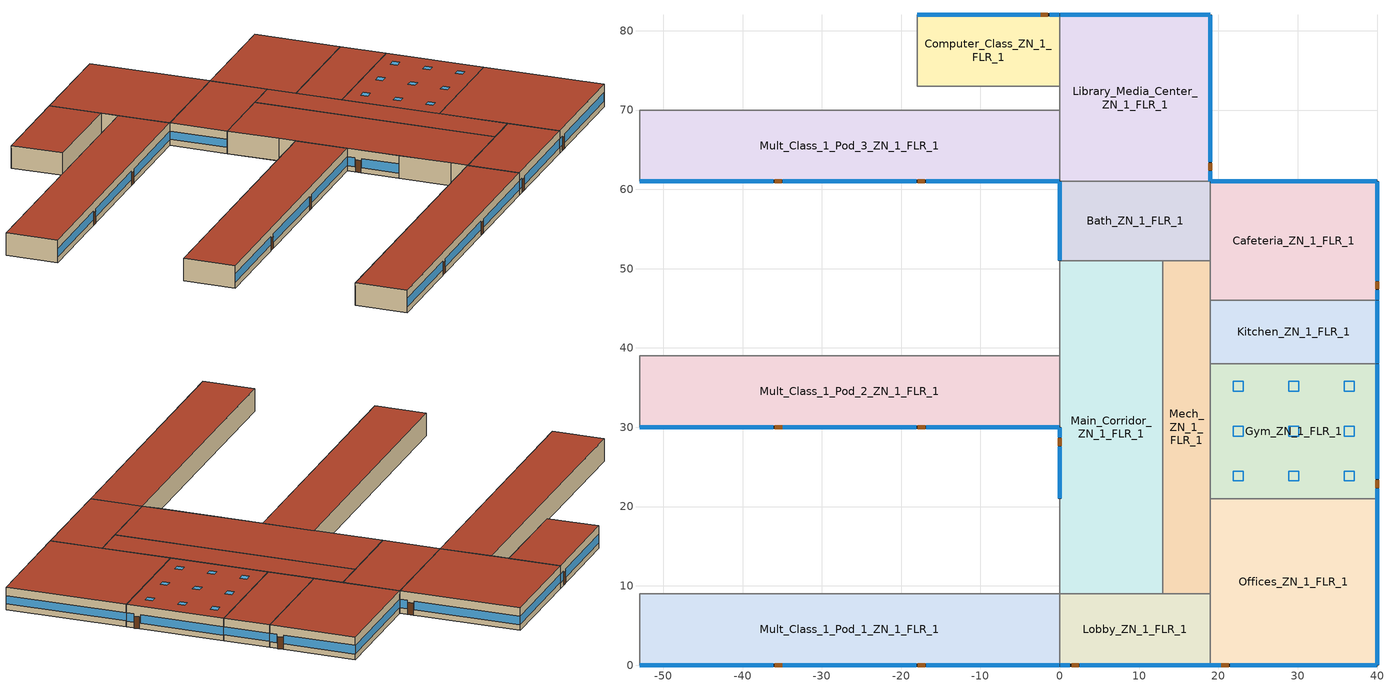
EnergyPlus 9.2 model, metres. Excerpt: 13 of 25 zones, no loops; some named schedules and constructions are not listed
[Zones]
Mult_Class_1_Pod_1_ZN_1_FLR_1
 floor ground (Mult_Class_1_Pod_1_ZN_1_FLR_1_Floor_Ffactor-en-std-replaceme-res-replaceme): -53,9 0,9 0,0 -53,0 z0
 wall outside (ext-wall-en-std-replaceme-res-replaceme): -53,0 0,0 z0:4
 wall to Lobby_ZN_1_FLR_1 (int-wall-en-std-replaceme-res-replaceme): 0,0 0,9 z0:4
 wall to Corridor_Pod_1_ZN_1_FLR_1 (int-wall-en-std-replaceme-res-replaceme): 0,9 -53,9 z0:4
 wall to Corner_Class_1_Pod_1_ZN_1_FLR_1 (int-wall-en-std-replaceme-res-replaceme): -53,9 -53,0 z0:4
 window (ext-window-en-std-replaceme): -52.95,0 -36.13,0 / -34.91,0 -18.09,0 / -16.87,0 -0.05,0 z1.03:2.5
 door (ext-door-en-std-replaceme): -35.94,0 -35.02,0 / -17.88,0 -16.97,0 z0:2.13
 roof outside (ext-roof-en-std-replaceme-res-replaceme): -53,0 0,0 0,9 -53,9 z4
Mult_Class_1_Pod_2_ZN_1_FLR_1
 floor ground (Mult_Class_1_Pod_2_ZN_1_FLR_1_Floor_Ffactor-en-std-replaceme-res-replaceme): -53,39 0,39 0,30 -53,30 z0
 wall outside (ext-wall-en-std-replaceme-res-replaceme): -53,30 0,30 z0:4
 wall to Main_Corridor_ZN_1_FLR_1 (int-wall-en-std-replaceme-res-replaceme): 0,30 0,39 z0:4
 wall to Corridor_Pod_2_ZN_1_FLR_1 (int-wall-en-std-replaceme-res-replaceme): 0,39 -53,39 z0:4
 wall to Corner_Class_1_Pod_2_ZN_1_FLR_1 (int-wall-en-std-replaceme-res-replaceme): -53,39 -53,30 z0:4
 window (ext-window-en-std-replaceme): -52.95,30 -36.13,30 / -34.91,30 -18.09,30 / -16.87,30 -0.05,30 z1.03:2.5
 door (ext-door-en-std-replaceme): -35.94,30 -35.03,30 / -17.89,30 -16.98,30 z0:2.13
 roof outside (ext-roof-en-std-replaceme-res-replaceme): -53,30 0,30 0,39 -53,39 z4
Mult_Class_1_Pod_3_ZN_1_FLR_1
 floor ground (Mult_Class_1_Pod_3_ZN_1_FLR_1_Floor_Ffactor-en-std-replaceme-res-replaceme): -53,70 0,70 0,61 -53,61 z0
 wall outside (ext-wall-en-std-replaceme-res-replaceme): -53,61 0,61 z0:4
 wall to Library_Media_Center_ZN_1_FLR_1 (int-wall-en-std-replaceme-res-replaceme): 0,61 0,70 z0:4
 wall to Corridor_Pod_3_ZN_1_FLR_1 (int-wall-en-std-replaceme-res-replaceme): 0,70 -53,70 z0:4
 wall to Corner_Class_1_Pod_3_ZN_1_FLR_1 (int-wall-en-std-replaceme-res-replaceme): -53,70 -53,61 z0:4
 window (ext-window-en-std-replaceme): -52.95,61 -36.13,61 / -34.91,61 -18.09,61 / -16.87,61 -0.05,61 z1.03:2.5
 door (ext-door-en-std-replaceme): -35.96,61 -35.05,61 / -17.92,61 -17.01,61 z0:2.13
 roof outside (ext-roof-en-std-replaceme-res-replaceme): -53,61 0,61 0,70 -53,70 z4
Computer_Class_ZN_1_FLR_1
 floor ground (Computer_Class_ZN_1_FLR_1_Floor_Ffactor-en-std-replaceme-res-replaceme): -18,82 0,82 0,73 -18,73 z0
 wall outside (ext-wall-en-std-replaceme-res-replaceme): 0,82 -18,82 z0:4
 wall to Corridor_Pod_3_ZN_1_FLR_1 (int-wall-en-std-replaceme-res-replaceme): -18,73 0,73 z0:4
 wall to Library_Media_Center_ZN_1_FLR_1 (int-wall-en-std-replaceme-res-replaceme): 0,73 0,82 z0:4
 wall to Mult_Class_2_Pod_3_ZN_1_FLR_1 (int-wall-en-std-replaceme-res-replaceme): -18,82 -18,73 z0:4
 window (ext-window-en-std-replaceme): -0.05,82 -1.27,82 / -2.49,82 -17.95,82 z1:2.51
 door (ext-door-en-std-replaceme): -1.5,82 -2.42,82 z0:2.13
 roof outside (ext-roof-en-std-replaceme-res-replaceme): -18,73 0,73 0,82 -18,82 z4
Main_Corridor_ZN_1_FLR_1
 floor ground (Main_Corridor_ZN_1_FLR_1_Floor_Ffactor-en-std-replaceme-res-replaceme): 0,51 13,51 13,9 0,9 z0
 wall outside (ext-wall-en-std-replaceme-res-replaceme): 0,30 0,21 z0:4
 wall to Lobby_ZN_1_FLR_1 (int-wall-en-std-replaceme-res-replaceme): 0,9 13,9 z0:4
 wall to Mech_ZN_1_FLR_1 (int-wall-en-std-replaceme-res-replaceme): 13,9 13,51 z0:4
 wall to Bath_ZN_1_FLR_1 (int-wall-en-std-replaceme-res-replaceme): 13,51 0,51 z0:4
 wall to Mult_Class_2_Pod_2_ZN_1_FLR_1 (int-wall-en-std-replaceme-res-replaceme): 0,51 0,42 z0:4
 wall to Corridor_Pod_2_ZN_1_FLR_1 (int-wall-en-std-replaceme-res-replaceme): 0,42 0,39 z0:4
 wall to Mult_Class_2_Pod_1_ZN_1_FLR_1 (int-wall-en-std-replaceme-res-replaceme): 0,21 0,12 z0:4
 wall to Corridor_Pod_1_ZN_1_FLR_1 (int-wall-en-std-replaceme-res-replaceme): 0,12 0,9 z0:4
 window (ext-window-en-std-replaceme): 0,29.95 0,28.73 / 0,27.51 0,21.05 z0.88:2.52
 door (ext-door-en-std-replaceme): 0,28.58 0,27.67 z0:2.13
 roof outside (ext-roof-en-std-replaceme-res-replaceme): 0,9 13,9 13,51 0,51 z4
Lobby_ZN_1_FLR_1
 floor ground (Lobby_ZN_1_FLR_1_Floor_Ffactor-en-std-replaceme-res-replaceme): 0,9 19,9 19,0 0,0 z0
 wall outside (ext-wall-en-std-replaceme-res-replaceme): 0,0 19,0 z0:4
 wall to Offices_ZN_1_FLR_1 (int-wall-en-std-replaceme-res-replaceme): 19,0 19,9 z0:4
 wall to Mech_ZN_1_FLR_1 (int-wall-en-std-replaceme-res-replaceme): 19,9 13,9 z0:4
 window (ext-window-en-std-replaceme): 0.05,0 1.27,0 / 2.49,0 18.95,0 z1:2.51
 door (ext-door-en-std-replaceme): 1.5,0 2.41,0 z0:2.13
 roof outside (ext-roof-en-std-replaceme-res-replaceme): 0,0 19,0 19,9 0,9 z4
Mech_ZN_1_FLR_1
 floor adiabatic (Mech_ZN_1_FLR_1_Floor_Ffactor): 13,51 19,51 19,9 13,9 z0
 wall to Offices_ZN_1_FLR_1 (int-wall-en-std-replaceme-res-replaceme): 19,9 19,21 z0:4
 wall to Gym_ZN_1_FLR_1 (int-wall-en-std-replaceme-res-replaceme): 19,21 19,38 z0:4
 wall to Kitchen_ZN_1_FLR_1 (int-wall-en-std-replaceme-res-replaceme): 19,38 19,46 z0:4
 wall to Cafeteria_ZN_1_FLR_1 (int-wall-en-std-replaceme-res-replaceme): 19,46 19,51 z0:4
 wall to Bath_ZN_1_FLR_1 (int-wall-en-std-replaceme-res-replaceme): 19,51 13,51 z0:4
 roof outside (ext-roof-en-std-replaceme-res-replaceme): 13,9 19,9 19,51 13,51 z4
Bath_ZN_1_FLR_1
 floor ground (Bath_ZN_1_FLR_1_Floor_Ffactor-en-std-replaceme-res-replaceme): 0,61 19,61 19,51 0,51 z0
 wall outside (ext-wall-en-std-replaceme-res-replaceme): 0,61 0,51 z0:4
 wall to Cafeteria_ZN_1_FLR_1 (int-wall-en-std-replaceme-res-replaceme): 19,51 19,61 z0:4
 wall to Library_Media_Center_ZN_1_FLR_1 (int-wall-en-std-replaceme-res-replaceme): 19,61 0,61 z0:4
 window (ext-window-en-std-replaceme): 0,60.95 0,51.05 z1.1:2.51
 roof outside (ext-roof-en-std-replaceme-res-replaceme): 0,51 19,51 19,61 0,61 z4
Offices_ZN_1_FLR_1
 floor ground (Offices_ZN_1_FLR_1_Floor_Ffactor-en-std-replaceme-res-replaceme): 19,21 40,21 40,0 19,0 z0
 wall outside (ext-wall-en-std-replaceme-res-replaceme): 19,0 40,0 40,21 z0:4
 wall to Gym_ZN_1_FLR_1 (int-wall-en-std-replaceme-res-replaceme): 40,21 19,21 z0:4
 window (ext-window-en-std-replaceme): 40,0.05 40,20.95 z1.1:2.51; 19.05,0 20.27,0 / 21.49,0 39.95,0 z1.01:2.51
 door (ext-door-en-std-replaceme): 20.39,0 21.3,0 z0:2.13
 roof outside (ext-roof-en-std-replaceme-res-replaceme): 19,0 40,0 40,21 19,21 z4
Gym_ZN_1_FLR_1
 floor ground (Gym_ZN_1_FLR_1_Floor_Ffactor-en-std-replaceme-res-replaceme): 19,38 40,38 40,21 19,21 z0
 wall outside (ext-wall-en-std-replaceme-res-replaceme): 40,21 40,38 z0:4
 wall to Kitchen_ZN_1_FLR_1 (int-wall-en-std-replaceme-res-replaceme): 40,38 19,38 z0:4
 window (ext-window-en-std-replaceme): 40,21.05 40,22.27 / 40,23.49 40,37.95 z0.99:2.51
 door (ext-door-en-std-replaceme): 40,22.38 40,23.3 z0:2.13
 roof outside (ext-roof-en-std-replaceme-res-replaceme): 19,21 40,21 40,38 19,38 z4
 skylight (ext-window-en-std-replaceme): 21.89,23.22 23.11,23.22 23.11,24.44 21.89,24.44 z4; 28.89,23.22 30.11,23.22 30.11,24.44 28.89,24.44 z4; 35.89,23.22 37.11,23.22 37.11,24.44 35.89,24.44 z4; 21.89,28.89 23.11,28.89 23.11,30.11 21.89,30.11 z4; 28.89,28.89 30.11,28.89 30.11,30.11 28.89,30.11 z4; 35.89,28.89 37.11,28.89 37.11,30.11 35.89,30.11 z4; 21.89,34.56 23.11,34.56 23.11,35.78 21.89,35.78 z4; 28.89,34.56 30.11,34.56 30.11,35.78 28.89,35.78 z4; 35.89,34.56 37.11,34.56 37.11,35.78 35.89,35.78 z4
Kitchen_ZN_1_FLR_1
 floor ground (Kitchen_ZN_1_FLR_1_Floor_Ffactor-en-std-replaceme-res-replaceme): 19,46 40,46 40,38 19,38 z0
 wall outside (ext-wall-en-std-replaceme-res-replaceme): 40,38 40,46 z0:4
 wall to Cafeteria_ZN_1_FLR_1 (int-wall-en-std-replaceme-res-replaceme): 40,46 19,46 z0:4
 window (ext-window-en-std-replaceme): 40,38.05 40,45.95 z1.1:2.52
 roof outside (ext-roof-en-std-replaceme-res-replaceme): 19,38 40,38 40,46 19,46 z4
Cafeteria_ZN_1_FLR_1
 floor ground (Cafeteria_ZN_1_FLR_1_Floor_Ffactor-en-std-replaceme-res-replaceme): 19,61 40,61 40,46 19,46 z0
 wall outside (ext-wall-en-std-replaceme-res-replaceme): 40,46 40,61 19,61 z0:4
 window (ext-window-en-std-replaceme): 39.95,61 19.05,61 z1.1:2.51; 40,46.05 40,47.27 / 40,48.49 40,60.95 z0.97:2.51
 door (ext-door-en-std-replaceme): 40,47.45 40,48.37 z0:2.13
 roof outside (ext-roof-en-std-replaceme-res-replaceme): 19,46 40,46 40,61 19,61 z4
Library_Media_Center_ZN_1_FLR_1
 floor ground (Library_Media_Center_ZN_1_FLR_1_Floor_Ffactor-en-std-replaceme-res-replaceme): 0,82 19,82 19,61 0,61 z0
 wall outside (ext-wall-en-std-replaceme-res-replaceme): 19,61 19,82 0,82 z0:4
 wall to Corridor_Pod_3_ZN_1_FLR_1 (int-wall-en-std-replaceme-res-replaceme): 0,73 0,70 z0:4
 window (ext-window-en-std-replaceme): 18.95,82 0.05,82 z1.1:2.51; 19,61.05 19,62.27 / 19,63.49 19,81.95 z1.01:2.51
 door (ext-door-en-std-replaceme): 19,62.4 19,63.31 z0:2.13
 roof outside (ext-roof-en-std-replaceme-res-replaceme): 0,61 19,61 19,82 0,82 z4
[Building]
SchoolPrimary-en-standard-RES0: North Axis=0; Terrain=City; Loads Convergence Tolerance Value=0.04; Temperature Convergence Tolerance Value=0.2; Solar Distribution=FullInteriorAndExterior; Maximum Number of Warmup Days=25; Minimum Number of Warmup Days=6
[Site:Location]
New.York-John.F.Kennedy.Intl.AP_NY_USA WMO=744860: Latitude=40.66; Longitude=-73.8; Time Zone=-5; Elevation=7
[SizingPeriod:DesignDay] Day of Month=21; DryBulb Temperature Range Modifier Type=DefaultMultipliers; Humidity Condition Type=Wetbulb; Barometric Pressure=101241; Rain Indicator=No; Snow Indicator=No; Daylight Saving Time Indicator=No
Name | Month | Day Type | Maximum DryBulb Temperature | Daily DryBulb Temperature Range | Wetbulb or DewPoint at Maximum DryBulb | Wind Speed | Wind Direction | Solar Model Indicator | Sky Clearness | ASHRAE Clear Sky Optical Depth for Beam Irradiance taub | ASHRAE Clear Sky Optical Depth for Diffuse Irradiance taud
New.York-John.F.Kennedy.Intl.AP_NY_USA Ann Htg 99.6% Condns DB | 1 | WinterDesignDay | -10.7 | 0 | -10.7 | 7.5 | 320 | ASHRAEClearSky | 0
New.York-John.F.Kennedy.Intl.AP_NY_USA Ann Clg .4% Condns DB=>MWB | 7 | SummerDesignDay | 32.1 | 7.4 | 23.1 | 5.6 | 230 | ASHRAETau |  | 0.541 | 1.8
[Site:GroundTemperature:FCfactorMethod]
January Ground Temperature=14; February Ground Temperature=7.3; March Ground Temperature=3.3; April Ground Temperature=1.2; May Ground Temperature=-0.2; June Ground Temperature=5.6; July Ground Temperature=10.9; August Ground Temperature=16.1; September Ground Temperature=21.7; October Ground Temperature=25; November Ground Temperature=24.8; December Ground Temperature=19.9
[Site:WaterMainsTemperature]
Calculation Method=Correlation; Annual Average Outdoor Air Temperature=12.4667; Maximum Difference In Monthly Average Outdoor Air Temperatures=25.2
[Material]
Std Wood 6inch-en-efficient: Roughness=MediumSmooth; Thickness=0.15; Conductivity=0.12; Density=540; Specific Heat=1210; Thermal Absorptance=0.9; Solar Absorptance=0.7; Visible Absorptance=0.7
[Construction]
InteriorFurnishings: Std Wood 6inch-en-efficient
[Construction:FfactorGroundFloor]
Mech_ZN_1_FLR_1_Floor_Ffactor: FFactor=0.93474; Area=252; PerimeterExposed=0
[Zone] Type=1; Multiplier=1; Ceiling Height=4; Floor Area=autocalculate; Part of Total Floor Area=Yes
Name | Volume
Mult_Class_1_Pod_1_ZN_1_FLR_1; Mult_Class_1_Pod_2_ZN_1_FLR_1; Mult_Class_1_Pod_3_ZN_1_FLR_1 | 1908
Computer_Class_ZN_1_FLR_1 | 648
Main_Corridor_ZN_1_FLR_1 | 2184
Lobby_ZN_1_FLR_1 | 684
Mech_ZN_1_FLR_1 | 1008
Bath_ZN_1_FLR_1 | 760
Offices_ZN_1_FLR_1 | 1764
Gym_ZN_1_FLR_1 | 1428
Kitchen_ZN_1_FLR_1 | 672
Cafeteria_ZN_1_FLR_1 | 1260
Library_Media_Center_ZN_1_FLR_1 | 1596
[InternalMass] Construction=InteriorFurnishings
Name | Zone or ZoneList | Surface Area
Mult_Class_1_Pod_1_ZN_1_FLR_1_InternalMass_1 | Mult_Class_1_Pod_1_ZN_1_FLR_1 | 954
Mult_Class_1_Pod_2_ZN_1_FLR_1_InternalMass_1 | Mult_Class_1_Pod_2_ZN_1_FLR_1 | 954
Mult_Class_1_Pod_3_ZN_1_FLR_1_InternalMass_1 | Mult_Class_1_Pod_3_ZN_1_FLR_1 | 954
Computer_Class_ZN_1_FLR_1_InternalMass_1 | Computer_Class_ZN_1_FLR_1 | 324
Main_Corridor_ZN_1_FLR_1_InternalMass_1 | Main_Corridor_ZN_1_FLR_1 | 1092
Lobby_ZN_1_FLR_1_InternalMass_1 | Lobby_ZN_1_FLR_1 | 342
Mech_ZN_1_FLR_1_InternalMass_1 | Mech_ZN_1_FLR_1 | 504
Bath_ZN_1_FLR_1_InternalMass_1 | Bath_ZN_1_FLR_1 | 380
Offices_ZN_1_FLR_1_InternalMass_1 | Offices_ZN_1_FLR_1 | 882
Gym_ZN_1_FLR_1_InternalMass_1 | Gym_ZN_1_FLR_1 | 714
Kitchen_ZN_1_FLR_1_InternalMass_1 | Kitchen_ZN_1_FLR_1 | 336
Cafeteria_ZN_1_FLR_1_InternalMass_1 | Cafeteria_ZN_1_FLR_1 | 630
Library_Media_Center_ZN_1_FLR_1_InternalMass_1 | Library_Media_Center_ZN_1_FLR_1 | 798
[People] Fraction Radiant=0.3; Sensible Heat Fraction=AUTOCALCULATE; Activity Level Schedule=ACTIVITY_SCH; Enable ASHRAE 55 Comfort Warnings=No; Mean Radiant Temperature Calculation Type=ZoneAveraged; Work Efficiency Schedule=WORK_EFF_SCH; Clothing Insulation Calculation Method=ClothingInsulationSchedule; Clothing Insulation Schedule=CLOTHING_SCH; Air Velocity Schedule=AIR_VELO_SCH; Thermal Comfort Model 1 Type=FANGER
Name | Zone or ZoneList | Number of People Schedule | Number of People Calculation Method | Zone Floor Area per Person | Number of People
Mult_Class_1_Pod_1_ZN_1_FLR_1 | Mult_Class_1_Pod_1_ZN_1_FLR_1 | BLDG_OCC_SCH | Area/Person | 3.716
Mult_Class_1_Pod_2_ZN_1_FLR_1 | Mult_Class_1_Pod_2_ZN_1_FLR_1 | BLDG_OCC_SCH | Area/Person | 3.716
Mult_Class_1_Pod_3_ZN_1_FLR_1 | Mult_Class_1_Pod_3_ZN_1_FLR_1 | BLDG_OCC_SCH | Area/Person | 3.716
Computer_Class_ZN_1_FLR_1 | Computer_Class_ZN_1_FLR_1 | BLDG_OCC_SCH_Extend | Area/Person | 3.716
Mech_ZN_1_FLR_1 | Mech_ZN_1_FLR_1 | BLDG_OCC_SCH | People |  | 0
Bath_ZN_1_FLR_1 | Bath_ZN_1_FLR_1 | BLDG_OCC_SCH | People |  | 0
Offices_ZN_1_FLR_1 | Offices_ZN_1_FLR_1 | BLDG_OCC_SCH_Offices_w_SB | Area/Person | 18.579
Gym_ZN_1_FLR_1 | Gym_ZN_1_FLR_1 | BLDG_OCC_SCH_Gym | Area/Person | 3.096
Kitchen_ZN_1_FLR_1 | Kitchen_ZN_1_FLR_1 | BLDG_OCC_SCH | People |  | 27
Cafeteria_ZN_1_FLR_1 | Cafeteria_ZN_1_FLR_1 | BLDG_OCC_SCH_Cafeteria | Area/Person | 0.929
Library_Media_Center_ZN_1_FLR_1 | Library_Media_Center_ZN_1_FLR_1 | BLDG_OCC_SCH | Area/Person | 9.289
[Lights] Design Level Calculation Method=Watts/Area; Return Air Fraction=0; Fraction Radiant=0.37; Fraction Visible=0.2; Fraction Replaceable=1; EndUse Subcategory=LightsWired; Return Air Fraction Calculated from Plenum Temperature=No
Name | Zone or ZoneList | Schedule | Watts per Zone Floor Area
Mult_Class_1_Pod_1_ZN_1_FLR_1_Lights | Mult_Class_1_Pod_1_ZN_1_FLR_1 | BLDG_LIGHT_CLASSROOM_SCH | 7.64238
Mult_Class_1_Pod_2_ZN_1_FLR_1_Lights | Mult_Class_1_Pod_2_ZN_1_FLR_1 | BLDG_LIGHT_CLASSROOM_SCH | 7.64238
Mult_Class_1_Pod_3_ZN_1_FLR_1_Lights | Mult_Class_1_Pod_3_ZN_1_FLR_1 | BLDG_LIGHT_CLASSROOM_SCH | 7.64238
Computer_Class_ZN_1_FLR_1_Lights | Computer_Class_ZN_1_FLR_1 | BLDG_LIGHT_SCH | 7.64238
Main_Corridor_ZN_1_FLR_1_Lights | Main_Corridor_ZN_1_FLR_1 | BLDG_LIGHT_CORRIDOR_SCH | 4.4132
Lobby_ZN_1_FLR_1_Lights | Lobby_ZN_1_FLR_1 | BLDG_LIGHT_LOBBYFLR1_SCH | 9.04168
Mech_ZN_1_FLR_1_Lights | Mech_ZN_1_FLR_1 | BLDG_LIGHT_SCH | 10.2257
Bath_ZN_1_FLR_1_Lights | Bath_ZN_1_FLR_1 | BLDG_LIGHT_BATH_SCH | 6.78126
Offices_ZN_1_FLR_1_Lights | Offices_ZN_1_FLR_1 | BLDG_LIGHT_OFFICE_SCH | 7.96529
Gym_ZN_1_FLR_1_Lights | Gym_ZN_1_FLR_1 | BLDG_LIGHT_GYM_SCH | 9.68752
Kitchen_ZN_1_FLR_1_Lights | Kitchen_ZN_1_FLR_1 | BLDG_LIGHT_SCH | 11.7327
Cafeteria_ZN_1_FLR_1_Lights | Cafeteria_ZN_1_FLR_1 | BLDG_LIGHT_SCH | 4.30556
Library_Media_Center_ZN_1_FLR_1_Lights | Library_Media_Center_ZN_1_FLR_1 | BLDG_LIGHT_LIBRARY_SCH | 8.93405
[ElectricEquipment] Design Level Calculation Method=EquipmentLevel
Name | Zone or ZoneList | Schedule | Design Level | Fraction Latent | Fraction Radiant | Fraction Lost | EndUse Subcategory
Mult_Class_1_Pod_1_ZN_1_FLR_1_PlugMisc_Equip | Mult_Class_1_Pod_1_ZN_1_FLR_1 | BLDG_EQUIP_SCH | 7155 | 0 | 0.5 | 0 | MiscPlug
Mult_Class_1_Pod_2_ZN_1_FLR_1_PlugMisc_Equip | Mult_Class_1_Pod_2_ZN_1_FLR_1 | BLDG_EQUIP_SCH | 7155 | 0 | 0.5 | 0 | MiscPlug
Mult_Class_1_Pod_3_ZN_1_FLR_1_PlugMisc_Equip | Mult_Class_1_Pod_3_ZN_1_FLR_1 | BLDG_EQUIP_SCH | 7155 | 0 | 0.5 | 0 | MiscPlug
Computer_Class_ZN_1_FLR_1_PlugMisc_Equip | Computer_Class_ZN_1_FLR_1 | BLDG_EQUIP_SCH | 3240 | 0 | 0.5 | 0 | MiscPlug
Main_Corridor_ZN_1_FLR_1_PlugMisc_Equip | Main_Corridor_ZN_1_FLR_1 | BLDG_EQUIP_SCH | 2184 | 0 | 0.5 | 0 | MiscPlug
Lobby_ZN_1_FLR_1_PlugMisc_Equip | Lobby_ZN_1_FLR_1 | BLDG_EQUIP_SCH | 684 | 0 | 0.5 | 0 | MiscPlug
Mech_ZN_1_FLR_1_PlugMisc_Equip | Mech_ZN_1_FLR_1 | BLDG_EQUIP_SCH | 2520 | 0 | 0.5 | 0 | MiscPlug
Bath_ZN_1_FLR_1_PlugMisc_Equip | Bath_ZN_1_FLR_1 | BLDG_EQUIP_SCH | 760 | 0 | 0.5 | 0 | MiscPlug
Offices_ZN_1_FLR_1_PlugMisc_Equip | Offices_ZN_1_FLR_1 | BLDG_EQUIP_SCH | 4762.8 | 0 | 0.5 | 0 | MiscPlug
Gym_ZN_1_FLR_1_PlugMisc_Equip | Gym_ZN_1_FLR_1 | BLDG_EQUIP_SCH | 1785 | 0 | 0.5 | 0 | MiscPlug
Kitchen_ZN_1_FLR_1_MiscElec_Equip | Kitchen_ZN_1_FLR_1 | KITCHEN_ELEC_EQUIP_SCH | 31995.6 | 0.25 | 0.3 | 0.2 | Cooking
Kitchen_ZN_1_FLR_1_Reach-in-Freezer | Kitchen_ZN_1_FLR_1 | Always_on | 555 | 0 | 0 | 1 | ReachInFreezer
Kitchen_ZN_1_FLR_1_Reach-in-Refrigerator | Kitchen_ZN_1_FLR_1 | Always_on | 313.3 | 0 | 0 | 1 | ReachInRefrigerator
Cafeteria_ZN_1_FLR_1_PlugMisc_Equip | Cafeteria_ZN_1_FLR_1 | KITCHEN_ELEC_EQUIP_SCH | 7997.85 | 0 | 0.5 | 0 | Cooking
Library_Media_Center_ZN_1_FLR_1_PlugMisc_Equip | Library_Media_Center_ZN_1_FLR_1 | BLDG_EQUIP_SCH | 5985 | 0 | 0.5 | 0 | MiscPlug
[GasEquipment]
Kitchen_ZN_1_FLR_1_MiscGas_Equip: Zone or ZoneList=Kitchen_ZN_1_FLR_1; Schedule=KITCHEN_GAS_EQUIP_SCH; Design Level Calculation Method=EquipmentLevel; Design Level=240424.8; Fraction Latent=0.1; Fraction Radiant=0.2; Fraction Lost=0.7; EndUse Subcategory=Cooking
[Daylighting:Controls] Daylighting Method=SplitFlux; Lighting Control Type=Continuousoff; Minimum Input Power Fraction for Continuous or ContinuousOff Dimming Control=0.2; Minimum Light Output Fraction for Continuous or ContinuousOff Dimming Control=0.2; Number of Stepped Control Steps=3; Probability Lighting will be Reset When Needed in Manual Stepped Control=1; Maximum Allowable Discomfort Glare Index=22
Name | Zone | Glare Calculation Daylighting Reference Point | Glare Calculation Azimuth Angle of View Direction Clockwise from Zone yAxis | Daylighting Reference Point 1 | Fraction of Zone Controlled by Reference Point 1 | Illuminance Setpoint at Reference Point 1 | Daylighting Reference Point 2 | Fraction of Zone Controlled by Reference Point 2 | Illuminance Setpoint at Reference Point 2
Gym_ZN_1_FLR_1_DaylCtrl | Gym_ZN_1_FLR_1 | Gym_ZN_1_FLR_1_DaylRefPt1 | 0 | Gym_ZN_1_FLR_1_DaylRefPt1 | 0.5 | 538 | Gym_ZN_1_FLR_1_DaylRefPt2 | 0.5 | 538
Mult_Class_1_Pod_1_ZN_1_FLR_1_DaylCtrl | Mult_Class_1_Pod_1_ZN_1_FLR_1 | Mult_Class_1_Pod_1_ZN_1_FLR_1_DaylRefPt1 | 180 | Mult_Class_1_Pod_1_ZN_1_FLR_1_DaylRefPt1 | 0.28 | 377 | Mult_Class_1_Pod_1_ZN_1_FLR_1_DaylRefPt2 | 0.28 | 377
Mult_Class_1_Pod_2_ZN_1_FLR_1_DaylCtrl | Mult_Class_1_Pod_2_ZN_1_FLR_1 | Mult_Class_1_Pod_2_ZN_1_FLR_1_DaylRefPt1 | 180 | Mult_Class_1_Pod_2_ZN_1_FLR_1_DaylRefPt1 | 0.28 | 377 | Mult_Class_1_Pod_2_ZN_1_FLR_1_DaylRefPt2 | 0.28 | 377
Mult_Class_1_Pod_3_ZN_1_FLR_1_DaylCtrl | Mult_Class_1_Pod_3_ZN_1_FLR_1 | Mult_Class_1_Pod_3_ZN_1_FLR_1_DaylRefPt1 | 180 | Mult_Class_1_Pod_3_ZN_1_FLR_1_DaylRefPt1 | 0.14 | 377 | Mult_Class_1_Pod_3_ZN_1_FLR_1_DaylRefPt2 | 0.14 | 377
Computer_Class_ZN_1_FLR_1_DaylCtrl | Computer_Class_ZN_1_FLR_1 | Computer_Class_ZN_1_FLR_1_DaylRefPt1 | 0 | Computer_Class_ZN_1_FLR_1_DaylRefPt1 | 0.28 | 377 | Computer_Class_ZN_1_FLR_1_DaylRefPt2 | 0.28 | 377
Lobby_ZN_1_FLR_1_DaylCtrl | Lobby_ZN_1_FLR_1 | Lobby_ZN_1_FLR_1_DaylRefPt1 | 180 | Lobby_ZN_1_FLR_1_DaylRefPt1 | 0.28 | 269 | Lobby_ZN_1_FLR_1_DaylRefPt2 | 0.28 | 269
Offices_ZN_1_FLR_1_DaylCtrl | Offices_ZN_1_FLR_1 | Offices_ZN_1_FLR_1_DaylRefPt1 | 180 | Offices_ZN_1_FLR_1_DaylRefPt1 | 0.24 | 323 | Offices_ZN_1_FLR_1_DaylRefPt2 | 0.18 | 323
Cafeteria_ZN_1_FLR_1_DaylCtrl | Cafeteria_ZN_1_FLR_1 | Cafeteria_ZN_1_FLR_1_DaylRefPt1 | 90 | Cafeteria_ZN_1_FLR_1_DaylRefPt1 | 0.34 | 215 | Cafeteria_ZN_1_FLR_1_DaylRefPt2 | 0.16 | 215
Library_Media_Center_ZN_1_FLR_1_DaylCtrl | Library_Media_Center_ZN_1_FLR_1 | Library_Media_Center_ZN_1_FLR_1_DaylRefPt1 | 90 | Library_Media_Center_ZN_1_FLR_1_DaylRefPt1 | 0.26 | 538 | Library_Media_Center_ZN_1_FLR_1_DaylRefPt2 | 0.18 | 538
[ZoneInfiltration:DesignFlowRate] Temperature Term Coefficient=0; Velocity Squared Term Coefficient=0
Name | Zone or ZoneList | Schedule | Design Flow Rate Calculation Method | Flow per Exterior Surface Area | Constant Term Coefficient | Velocity Term Coefficient | Design Flow Rate
Mult_Class_1_Pod_1_ZN_1_FLR_1_Infiltration | Mult_Class_1_Pod_1_ZN_1_FLR_1 | INFIL_SCH_PNNL | Flow/ExteriorArea | 0.00017524 | 0 | 0.224
Mult_Class_1_Pod_2_ZN_1_FLR_1_Infiltration | Mult_Class_1_Pod_2_ZN_1_FLR_1 | INFIL_SCH_PNNL | Flow/ExteriorArea | 0.00017524 | 0 | 0.224
Mult_Class_1_Pod_3_ZN_1_FLR_1_Infiltration | Mult_Class_1_Pod_3_ZN_1_FLR_1 | INFIL_SCH_PNNL | Flow/ExteriorArea | 0.00017524 | 0 | 0.224
Computer_Class_ZN_1_FLR_1_Infiltration | Computer_Class_ZN_1_FLR_1 | INFIL_SCH_PNNL | Flow/ExteriorArea | 0.00017524 | 0 | 0.224
Main_Corridor_ZN_1_FLR_1_Infiltration | Main_Corridor_ZN_1_FLR_1 | INFIL_SCH_PNNL | Flow/ExteriorArea | 3.52755e-05 | 0 | 0.224
Lobby_ZN_1_FLR_1_Infiltration | Lobby_ZN_1_FLR_1 | INFIL_SCH_PNNL | Flow/ExteriorArea | 0.00017524 | 0 | 0.224
Lobby_ZN_1_FLR_1_Door_Infiltration | Lobby_ZN_1_FLR_1 | INFIL_Door_Opening_SCH | Flow/Zone |  | 1 | 0 | 3.03132
Mech_ZN_1_FLR_1_Infiltration | Mech_ZN_1_FLR_1 | INFIL_SCH_PNNL | Flow/ExteriorArea | 0 | 0 | 0.224
Bath_ZN_1_FLR_1_Infiltration | Bath_ZN_1_FLR_1 | INFIL_SCH_PNNL | Flow/ExteriorArea | 9.8999e-05 | 0 | 0.224
Offices_ZN_1_FLR_1_Infiltration | Offices_ZN_1_FLR_1 | INFIL_SCH_PNNL | Flow/ExteriorArea | 0.000157033 | 0 | 0.224
Gym_ZN_1_FLR_1_Infiltration | Gym_ZN_1_FLR_1 | INFIL_SCH_PNNL | Flow/ExteriorArea | 9.10336e-05 | 0 | 0.224
Kitchen_ZN_1_FLR_1_Infiltration | Kitchen_ZN_1_FLR_1 | INFIL_SCH_PNNL | Flow/ExteriorArea | 9.10336e-05 | 0 | 0.224
Cafeteria_ZN_1_FLR_1_Infiltration | Cafeteria_ZN_1_FLR_1 | INFIL_SCH_PNNL | Flow/ExteriorArea | 0.000178653 | 0 | 0.224
Library_Media_Center_ZN_1_FLR_1_Infiltration | Library_Media_Center_ZN_1_FLR_1 | INFIL_SCH_PNNL | Flow/ExteriorArea | 0.000162723 | 0 | 0.224
[Exterior:Lights] Control Option=AstronomicalClock; EndUse Subcategory=General
Name | Schedule | Design Level
Exterior_Lights_a | Exterior_lighting_schedule_a | 150.48
Exterior_Lights_b | Exterior_lighting_schedule_b_2016 | 1645.9
Exterior_Lights_c | Exterior_lighting_schedule_c_2016 | 584.3
[HVACTEMPLATE:ZONE:IDEALLOADSAIRSYSTEM] System Availability Schedule=ALWAYS_ON; Maximum Heating Supply Air Temperature=40; Minimum Cooling Supply Air Temperature=12.8; Maximum Heating Supply Air Humidity Ratio=0.008; Minimum Cooling Supply Air Humidity Ratio=0.0085; Heating Limit=LimitFlowRateAndCapacity; Maximum Heating Air Flow Rate=autosize; Maximum Sensible Heating Capacity=autosize; Cooling Limit=LimitFlowRateAndCapacity; Maximum Cooling Air Flow Rate=autosize; Maximum Total Cooling Capacity=autosize; Heating Availability Schedule=ALWAYS_ON; Cooling Availability Schedule=ALWAYS_ON; Dehumidification Control Type=None; Cooling Sensible Heat Ratio=0.7; Humidification Control Type=None; Humidification Setpoint=65; Outdoor Air Flow Rate per Person=0.00944; Outdoor Air Flow Rate per Zone=0; Demand Controlled Ventilation Type=None; Outdoor Air Economizer Type=DifferentialEnthalpy; Heat Recovery Type=None; Sensible Heat Recovery Effectiveness=0.7; Latent Heat Recovery Effectiveness=0.65
Name | Template Thermostat | Outdoor Air Method | Outdoor Air Flow Rate per Zone Floor Area
Mult_Class_1_Pod_1_ZN_1_FLR_1 | dual_thermostat_Mult_Class_1_Pod_1_ZN_1_FLR_1 | Flow/Area | 0.00187948
Mult_Class_1_Pod_2_ZN_1_FLR_1 | dual_thermostat_Mult_Class_1_Pod_2_ZN_1_FLR_1 | Flow/Area | 0.00187948
Mult_Class_1_Pod_3_ZN_1_FLR_1 | dual_thermostat_Mult_Class_1_Pod_3_ZN_1_FLR_1 | Flow/Area | 0.00187948
Computer_Class_ZN_1_FLR_1 | dual_thermostat_Computer_Class_ZN_1_FLR_1 | Sum | 0.00187948
Main_Corridor_ZN_1_FLR_1 | dual_thermostat_Main_Corridor_ZN_1_FLR_1 | Sum | 0.000304781
Lobby_ZN_1_FLR_1 | dual_thermostat_Lobby_ZN_1_FLR_1 | Sum | 0.000304781
Mech_ZN_1_FLR_1 | dual_thermostat_Mech_ZN_1_FLR_1 | Sum | 0
Bath_ZN_1_FLR_1 | dual_thermostat_Bath_ZN_1_FLR_1 | Sum
Offices_ZN_1_FLR_1 | dual_thermostat_Offices_ZN_1_FLR_1 | Sum | 0.000431773
Gym_ZN_1_FLR_1 | dual_thermostat_Gym_ZN_1_FLR_1 | Flow/Area | 0.00152391
Kitchen_ZN_1_FLR_1 | dual_thermostat_Kitchen_ZN_1_FLR_1 | Maximum | 0.00117818
Cafeteria_ZN_1_FLR_1 | dual_thermostat_Cafeteria_ZN_1_FLR_1 | Flow/Area | 0.0047241
Library_Media_Center_ZN_1_FLR_1 | dual_thermostat_Library_Media_Center_ZN_1_FLR_1 | Sum | 0.000863546
[WaterHeater:Mixed]
SHW Booster Water Heater: Tank Volume=0.0227125; Setpoint Temperature Schedule=Booster Water Setpoint Temp Schedule; Deadband Temperature Difference=2; Maximum Temperature Limit=82.2222; Heater Control Type=Cycle; Heater Maximum Capacity=6000; Heater Minimum Capacity=0; Heater Fuel Type=Electricity; Heater Thermal Efficiency=1; Off Cycle Parasitic Fuel Type=Electricity; Off Cycle Parasitic Heat Fraction to Tank=0; Ambient Temperature Indicator=Zone; Ambient Temperature Zone=KITCHEN_ZN_1_FLR_1; Off Cycle Loss Coefficient to Ambient Temperature=1.05316; On Cycle Loss Coefficient to Ambient Temperature=1.05316; Peak Use Flow Rate=6.30902e-05; Use Flow Rate Fraction Schedule=BLDG_SWH_SCH; Cold Water Supply Temperature Schedule=Booster Water Inlet Temp Schedule
[EnergyManagementSystem:Sensor]
Name | OutputVariable or OutputMeter Index Key | OutputVariable or OutputMeter
mCl1_Pod_1_ZN_1_FLR_1_LSr | Mult_Class_1_Pod_1_ZN_1_FLR_1 | Zone Lights Electric Power
mCl1_Pod_1_ZN_1_FLR_1_OSr | Mult_Class_1_Pod_1_ZN_1_FLR_1 | People Occupant Count
mCl1_Pod_2_ZN_1_FLR_1_LSr | Mult_Class_1_Pod_2_ZN_1_FLR_1 | Zone Lights Electric Power
mCl1_Pod_2_ZN_1_FLR_1_OSr | Mult_Class_1_Pod_2_ZN_1_FLR_1 | People Occupant Count
mCl1_Pod_3_ZN_1_FLR_1_LSr | Mult_Class_1_Pod_3_ZN_1_FLR_1 | Zone Lights Electric Power
mCl1_Pod_3_ZN_1_FLR_1_OSr | Mult_Class_1_Pod_3_ZN_1_FLR_1 | People Occupant Count
cPCLZN_1_FLR_1_LSr | Computer_Class_ZN_1_FLR_1 | Zone Lights Electric Power
cPCLZN_1_FLR_1_OSr | Computer_Class_ZN_1_FLR_1 | People Occupant Count
Main_Corridor_ZN_1_FLR_1_LSr | Main_Corridor_ZN_1_FLR_1 | Zone Lights Electric Power
Lobby_ZN_1_FLR_1_LSr | Lobby_ZN_1_FLR_1 | Zone Lights Electric Power
Mech_ZN_1_FLR_1_LSr | Mech_ZN_1_FLR_1 | Zone Lights Electric Power
Bath_ZN_1_FLR_1_LSr | Bath_ZN_1_FLR_1 | Zone Lights Electric Power
Offices_ZN_1_FLR_1_LSr | Offices_ZN_1_FLR_1 | Zone Lights Electric Power
Offices_ZN_1_FLR_1_OSr | Offices_ZN_1_FLR_1 | People Occupant Count
Gym_ZN_1_FLR_1_LSr | Gym_ZN_1_FLR_1 | Zone Lights Electric Power
Gym_ZN_1_FLR_1_OSr | Gym_ZN_1_FLR_1 | People Occupant Count
Kitchen_ZN_1_FLR_1_LSr | Kitchen_ZN_1_FLR_1 | Zone Lights Electric Power
Kitchen_ZN_1_FLR_1_OSr | Kitchen_ZN_1_FLR_1 | People Occupant Count
Cafeteria_ZN_1_FLR_1_LSr | Cafeteria_ZN_1_FLR_1 | Zone Lights Electric Power
Cafeteria_ZN_1_FLR_1_OSr | Cafeteria_ZN_1_FLR_1 | People Occupant Count
LMC_ZN_1_FLR_1_LSr | Library_Media_Center_ZN_1_FLR_1 | Zone Lights Electric Power
LMC_ZN_1_FLR_1_OSr | Library_Media_Center_ZN_1_FLR_1 | People Occupant Count
[EnergyManagementSystem:InternalVariable] Internal Data Type=Zone Floor Area
Name | Internal Data Index Key
mCl1_Pod_1_ZN_1_FLR_1_Area | Mult_Class_1_Pod_1_ZN_1_FLR_1
mCl1_Pod_2_ZN_1_FLR_1_Area | Mult_Class_1_Pod_2_ZN_1_FLR_1
mCl1_Pod_3_ZN_1_FLR_1_Area | Mult_Class_1_Pod_3_ZN_1_FLR_1
cPCLZN_1_FLR_1_Area | Computer_Class_ZN_1_FLR_1
Main_Corridor_ZN_1_FLR_1_Area | Main_Corridor_ZN_1_FLR_1
Lobby_ZN_1_FLR_1_Area | Lobby_ZN_1_FLR_1
Mech_ZN_1_FLR_1_Area | Mech_ZN_1_FLR_1
Bath_ZN_1_FLR_1_Area | Bath_ZN_1_FLR_1
Offices_ZN_1_FLR_1_Area | Offices_ZN_1_FLR_1
Gym_ZN_1_FLR_1_Area | Gym_ZN_1_FLR_1
Kitchen_ZN_1_FLR_1_Area | Kitchen_ZN_1_FLR_1
Cafeteria_ZN_1_FLR_1_Area | Cafeteria_ZN_1_FLR_1
LMC_ZN_1_FLR_1_Area | Library_Media_Center_ZN_1_FLR_1
[Schedule:Compact]
BLDG_LIGHT_BATH_SCH: Through: 6/30, For: Weekdays, Until: 7:00, 0.1773, Until: 8:00, 0.9, Until: 21:00, 0.594, Until: 24:00, 0.1773, For: SummerDesignDay, Until: 24:00, 1, For: WinterDesignDay, Until: 24:00, 0, For: WeekEnds Holidays AllOtherDays, Until: 24:00, 0.1773, Through: 9/1, For: Weekdays, Until: 8:00, 0.1773, Until: 20:00, 0.33, Until: 21:00, 0.117018, Until: 24:00, 0.1773, For: SummerDesignDay, Until: 24:00, 1, For: WinterDesignDay, Until: 24:00, 0, For: WeekEnds Holidays AllOtherDays, Until: 24:00, 0.1773, Through: 12/31, For: Weekdays, Until: 7:00, 0.1773, Until: 8:00, 0.9, Until: 21:00, 0.594, Until: 24:00, 0.1773, For: SummerDesignDay, Until: 24:00, 1, For: WinterDesignDay, Until: 24:00, 0, For: WeekEnds Holidays AllOtherDays, Until: 24:00, 0.1773
BLDG_LIGHT_CLASSROOM_SCH: Through: 6/30, For: Weekdays, Until: 7:00, 0.1773, Until: 8:00, 0.9, Until: 21:00, 0.598291, Until: 24:00, 0.1773, For: SummerDesignDay, Until: 24:00, 1, For: WinterDesignDay, Until: 24:00, 0, For: WeekEnds Holidays AllOtherDays, Until: 24:00, 0.1773, Through: 9/1, For: Weekdays, Until: 8:00, 0.1773, Until: 20:00, 0.332384, Until: 21:00, 0.117863, Until: 24:00, 0.1773, For: SummerDesignDay, Until: 24:00, 1, For: WinterDesignDay, Until: 24:00, 0, For: WeekEnds Holidays AllOtherDays, Until: 24:00, 0.1773, Through: 12/31, For: Weekdays, Until: 7:00, 0.1773, Until: 8:00, 0.9, Until: 21:00, 0.598291, Until: 24:00, 0.1773, For: SummerDesignDay, Until: 24:00, 1, For: WinterDesignDay, Until: 24:00, 0, For: WeekEnds Holidays AllOtherDays, Until: 24:00, 0.1773
BLDG_LIGHT_CORRIDOR_SCH: Through: 6/30, For: Weekdays, Until: 7:00, 0.1773, Until: 8:00, 0.9, Until: 21:00, 0.560781, Until: 24:00, 0.1773, For: SummerDesignDay, Until: 24:00, 1, For: WinterDesignDay, Until: 24:00, 0, For: WeekEnds Holidays AllOtherDays, Until: 24:00, 0.1773, Through: 9/1, For: Weekdays, Until: 8:00, 0.1773, Until: 20:00, 0.311545, Until: 21:00, 0.110474, Until: 24:00, 0.1773, For: SummerDesignDay, Until: 24:00, 1, For: WinterDesignDay, Until: 24:00, 0, For: WeekEnds Holidays AllOtherDays, Until: 24:00, 0.1773, Through: 12/31, For: Weekdays, Until: 7:00, 0.1773, Until: 8:00, 0.9, Until: 21:00, 0.560781, Until: 24:00, 0.1773, For: SummerDesignDay, Until: 24:00, 1, For: WinterDesignDay, Until: 24:00, 0, For: WeekEnds Holidays AllOtherDays, Until: 24:00, 0.1773
BLDG_LIGHT_GYM_SCH: Through: 6/30, For: Weekdays, Until: 7:00, 0.1773, Until: 8:00, 0.9, Until: 21:00, 0.88605, Until: 24:00, 0.1773, For: SummerDesignDay, Until: 24:00, 1, For: WinterDesignDay, Until: 24:00, 0, For: WeekEnds Holidays AllOtherDays, Until: 24:00, 0.1773, Through: 9/1, For: Weekdays, Until: 8:00, 0.1773, Until: 20:00, 0.49225, Until: 21:00, 0.174552, Until: 24:00, 0.1773, For: SummerDesignDay, Until: 24:00, 1, For: WinterDesignDay, Until: 24:00, 0, For: WeekEnds Holidays AllOtherDays, Until: 24:00, 0.1773, Through: 12/31, For: Weekdays, Until: 7:00, 0.1773, Until: 8:00, 0.9, Until: 21:00, 0.88605, Until: 24:00, 0.1773, For: SummerDesignDay, Until: 24:00, 1, For: WinterDesignDay, Until: 24:00, 0, For: WeekEnds Holidays AllOtherDays, Until: 24:00, 0.1773
BLDG_LIGHT_LIBRARY_SCH: Through: 6/30, For: Weekdays, Until: 7:00, 0.1773, Until: 8:00, 0.9, Until: 21:00, 0.8325, Until: 24:00, 0.1773, For: SummerDesignDay, Until: 24:00, 1, For: WinterDesignDay, Until: 24:00, 0, For: WeekEnds Holidays AllOtherDays, Until: 24:00, 0.1773, Through: 9/1, For: Weekdays, Until: 8:00, 0.1773, Until: 20:00, 0.4625, Until: 21:00, 0.164002, Until: 24:00, 0.1773, For: SummerDesignDay, Until: 24:00, 1, For: WinterDesignDay, Until: 24:00, 0, For: WeekEnds Holidays AllOtherDays, Until: 24:00, 0.1773, Through: 12/31, For: Weekdays, Until: 7:00, 0.1773, Until: 8:00, 0.9, Until: 21:00, 0.8325, Until: 24:00, 0.1773, For: SummerDesignDay, Until: 24:00, 1, For: WinterDesignDay, Until: 24:00, 0, For: WeekEnds Holidays AllOtherDays, Until: 24:00, 0.1773
BLDG_LIGHT_LOBBYFLR1_SCH: Through: 6/30, For: Weekdays, Until: 7:00, 0.1773, Until: 8:00, 0.9, Until: 21:00, 0.855, Until: 24:00, 0.1773, For: SummerDesignDay, Until: 24:00, 1, For: WinterDesignDay, Until: 24:00, 0, For: WeekEnds Holidays AllOtherDays, Until: 24:00, 0.1773, Through: 9/1, For: Weekdays, Until: 8:00, 0.1773, Until: 20:00, 0.475, Until: 21:00, 0.168435, Until: 24:00, 0.1773, For: SummerDesignDay, Until: 24:00, 1, For: WinterDesignDay, Until: 24:00, 0, For: WeekEnds Holidays AllOtherDays, Until: 24:00, 0.1773, Through: 12/31, For: Weekdays, Until: 7:00, 0.1773, Until: 8:00, 0.9, Until: 21:00, 0.855, Until: 24:00, 0.1773, For: SummerDesignDay, Until: 24:00, 1, For: WinterDesignDay, Until: 24:00, 0, For: WeekEnds Holidays AllOtherDays, Until: 24:00, 0.1773
BLDG_LIGHT_OFFICE_SCH: Through: 6/30, For: Weekdays, Until: 7:00, 0.1773, Until: 8:00, 0.9, Until: 21:00, 0.754856, Until: 24:00, 0.1773, For: SummerDesignDay, Until: 24:00, 1, For: WinterDesignDay, Until: 24:00, 0, For: WeekEnds Holidays AllOtherDays, Until: 24:00, 0.1773, Through: 9/1, For: Weekdays, Until: 8:00, 0.1773, Until: 20:00, 0.419364, Until: 21:00, 0.148707, Until: 24:00, 0.1773, For: SummerDesignDay, Until: 24:00, 1, For: WinterDesignDay, Until: 24:00, 0, For: WeekEnds Holidays AllOtherDays, Until: 24:00, 0.1773, Through: 12/31, For: Weekdays, Until: 7:00, 0.1773, Until: 8:00, 0.9, Until: 21:00, 0.754856, Until: 24:00, 0.1773, For: SummerDesignDay, Until: 24:00, 1, For: WinterDesignDay, Until: 24:00, 0, For: WeekEnds Holidays AllOtherDays, Until: 24:00, 0.1773
BLDG_LIGHT_SCH: Through: 6/30, For: Weekdays, Until: 7:00, 0.1773, Until: 21:00, 0.9, Until: 24:00, 0.1773, For: SummerDesignDay, Until: 24:00, 1, For: WinterDesignDay, Until: 24:00, 0, For: WeekEnds Holidays AllOtherDays, Until: 24:00, 0.1773, Through: 9/1, For: Weekdays, Until: 8:00, 0.1773, Until: 20:00, 0.5, Until: 24:00, 0.1773, For: SummerDesignDay, Until: 24:00, 1, For: WinterDesignDay, Until: 24:00, 0, For: WeekEnds Holidays AllOtherDays, Until: 24:00, 0.1773, Through: 12/31, For: Weekdays, Until: 7:00, 0.1773, Until: 21:00, 0.9, Until: 24:00, 0.1773, For: SummerDesignDay, Until: 24:00, 1, For: WinterDesignDay, Until: 24:00, 0, For: WeekEnds Holidays AllOtherDays, Until: 24:00, 0.1773
KITCHEN_ELEC_EQUIP_SCH: Through: 6/30, For: Weekdays SummerDesignDay, Until: 08:00, 0.1, Until: 10:00, 0.15, Until: 13:00, 0.25, Until: 15:00, 0.15, Until: 24:00, 0.1, For: WeekEnds WinterDesignDay Holidays AllOtherDays, Until: 24:00, 0.1, Through: 9/1, For: Weekdays SummerDesignDay, Until: 08:00, 0.1, Until: 10:00, 0.15, Until: 13:00, 0.25, Until: 15:00, 0.15, Until: 24:00, 0.1, For: WeekEnds WinterDesignDay Holidays AllOtherDays, Until: 24:00, 0.1, Through: 12/31, For: Weekdays SummerDesignDay, Until: 08:00, 0.1, Until: 10:00, 0.15, Until: 13:00, 0.25, Until: 15:00, 0.15, Until: 24:00, 0.1, For: WeekEnds WinterDesignDay Holidays AllOtherDays, Until: 24:00, 0.1
KITCHEN_GAS_EQUIP_SCH: Through: 6/30, For: Weekdays SummerDesignDay, Until: 08:00, 0.02, Until: 10:00, 0.15, Until: 13:00, 0.2, Until: 15:00, 0.1, Until: 24:00, 0.02, For: WeekEnds WinterDesignDay Holidays AllOtherDays, Until: 24:00, 0.02, Through: 9/1, For: Weekdays SummerDesignDay, Until: 08:00, 0.02, Until: 10:00, 0.15, Until: 13:00, 0.2, Until: 15:00, 0.1, Until: 24:00, 0.02, For: WeekEnds WinterDesignDay Holidays AllOtherDays, Until: 24:00, 0.02, Through: 12/31, For: Weekdays SummerDesignDay, Until: 08:00, 0.02, Until: 10:00, 0.15, Until: 13:00, 0.2, Until: 15:00, 0.1, Until: 24:00, 0.02, For: WeekEnds WinterDesignDay Holidays AllOtherDays, Until: 24:00, 0.02
BLDG_OCC_SCH: Through: 6/15, For: Weekdays, Until: 08:00, 0, Until: 16:00, 0.95, Until: 21:00, 0.15, Until: 24:00, 0, For: SummerDesignDay, Until: 08:00, 1e-09, Until: 16:00, 0.95, Until: 21:00, 0.15, Until: 24:00, 1e-09, For: WeekEnds WinterDesignDay Holidays AllOtherDays, Until: 24:00, 0, Through: 9/15, For: Weekdays, Until: 08:00, 0, Until: 16:00, 0.15, Until: 21:00, 0.15, Until: 24:00, 0, For: SummerDesignDay, Until: 08:00, 1e-09, Until: 16:00, 0.15, Until: 21:00, 0.15, Until: 24:00, 1e-09, For: WeekEnds WinterDesignDay Holidays AllOtherDays, Until: 24:00, 0, Through: 12/31, For: Weekdays, Until: 08:00, 0, Until: 16:00, 0.95, Until: 21:00, 0.15, Until: 24:00, 0, For: SummerDesignDay, Until: 08:00, 1e-09, Until: 16:00, 0.95, Until: 21:00, 0.15, Until: 24:00, 1e-09, For: WeekEnds WinterDesignDay Holidays AllOtherDays, Until: 24:00, 0
BLDG_OCC_SCH_Extend: Through: 6/30, For: Weekdays, Until: 08:00, 0, Until: 16:00, 0.95, Until: 21:00, 0.95, Until: 24:00, 0, For: SummerDesignDay, Until: 08:00, 1e-09, Until: 16:00, 0.95, Until: 21:00, 0.95, Until: 24:00, 1e-09, For: WeekEnds WinterDesignDay Holidays AllOtherDays, Until: 24:00, 0, Through: 9/1, For: Weekdays, Until: 08:00, 0, Until: 17:00, 0.5, Until: 21:00, 0.5, Until: 24:00, 0, For: SummerDesignDay, Until: 08:00, 1e-09, Until: 17:00, 0.5, Until: 21:00, 0.5, Until: 24:00, 1e-09, For: WeekEnds WinterDesignDay Holidays AllOtherDays, Until: 24:00, 0, Through: 12/31, For: Weekdays, Until: 08:00, 0, Until: 17:00, 0.95, Until: 21:00, 0.95, Until: 24:00, 0, For: SummerDesignDay, Until: 08:00, 1e-09, Until: 17:00, 0.95, Until: 21:00, 0.95, Until: 24:00, 1e-09, For: WeekEnds WinterDesignDay Holidays AllOtherDays, Until: 24:00, 0
BLDG_OCC_SCH_Offices_w_SB: Through: 6/30, For: Weekdays, Until: 01:00, 0, Until: 02:00, 0, Until: 03:00, 0, Until: 04:00, 0, Until: 05:00, 0, Until: 06:00, 0, Until: 07:00, 0, Until: 08:00, 0, Until: 09:00, 0.95, Until: 10:00, 0.95, Until: 11:00, 0.95, Until: 12:00, 0.95, Until: 13:00, 0, Until: 14:00, 0.95, Until: 15:00, 0, Until: 16:00, 0.95, Until: 17:00, 0.95, Until: 18:00, 0.15, Until: 19:00, 0.15, Until: 20:00, 0.15, Until: 21:00, 0.15, Until: 22:00, 0, Until: 23:00, 0, Until: 24:00, 0, For: SummerDesignDay, Until: 08:00, 1e-09, Until: 17:00, 0.95, Until: 21:00, 0.15, Until: 24:00, 1e-09, For: WeekEnds Holidays AllOtherDays, Until: 24:00, 0, Through: 9/1, For: Weekdays, Until: 01:00, 0, Until: 02:00, 0, Until: 03:00, 0, Until: 04:00, 0, Until: 05:00, 0, Until: 06:00, 0, Until: 07:00, 0, Until: 08:00, 0, Until: 09:00, 0.5, Until: 10:00, 0.5, Until: 11:00, 0.5, Until: 12:00, 0, Until: 13:00, 0.5, Until: 14:00, 0.5, Until: 15:00, 0, Until: 16:00, 0.5, Until: 17:00, 0.5, Until: 18:00, 0.15, Until: 19:00, 0.15, Until: 20:00, 0.15, Until: 21:00, 0.15, Until: 22:00, 0, Until: 23:00, 0, Until: 24:00, 0, For: SummerDesignDay, Until: 08:00, 1e-09, Until: 17:00, 0.5, Until: 21:00, 0.15, Until: 24:00, 1e-09, For: WeekEnds Holidays AllOtherDays, Until: 24:00, 0, Through: 12/31, For: Weekdays, Until: 01:00, 0, Until: 02:00, 0, Until: 03:00, 0, Until: 04:00, 0, Until: 05:00, 0, Until: 06:00, 0, Until: 07:00, 0, Until: 08:00, 0, Until: 09:00, 0.95, Until: 10:00, 0.95, Until: 11:00, 0.95, Until: 12:00, 0.95, Until: 13:00, 0, Until: 14:00, 0.95, Until: 15:00, 0, Until: 16:00, 0.95, Until: 17:00, 0.95, Until: 18:00, 0.15, Until: 19:00, 0.15, Until: 20:00, 0.15, Until: 21:00, 0.15, Until: 22:00, 0, Until: 23:00, 0, Until: 24:00, 0, For: SummerDesignDay, Until: 08:00, 1e-09, Until: 17:00, 0.95, Until: 21:00, 0.15, Until: 24:00, 1e-09, For: WeekEnds WinterDesignDay Holidays AllOtherDays, Until: 24:00, 0
BLDG_OCC_SCH_Gym: Through: 6/30, For: Weekdays, Until: 08:00, 0, Until: 16:00, 0.35, Until: 21:00, 0.95, Until: 24:00, 0, For: SummerDesignDay, Until: 08:00, 1e-09, Until: 16:00, 0.35, Until: 21:00, 0.95, Until: 24:00, 1e-09, For: WeekEnds WinterDesignDay Holidays AllOtherDays, Until: 24:00, 0, Through: 9/1, For: Weekdays, Until: 08:00, 0, Until: 16:00, 0.35, Until: 21:00, 0.35, Until: 24:00, 0, For: SummerDesignDay, Until: 08:00, 1e-09, Until: 16:00, 0.35, Until: 21:00, 0.35, Until: 24:00, 1e-09, For: WeekEnds WinterDesignDay Holidays AllOtherDays, Until: 24:00, 0, Through: 12/31, For: Weekdays, Until: 08:00, 0, Until: 16:00, 0.35, Until: 21:00, 0.95, Until: 24:00, 0, For: SummerDesignDay, Until: 08:00, 1e-09, Until: 16:00, 0.35, Until: 21:00, 0.95, Until: 24:00, 1e-09, For: WeekEnds WinterDesignDay Holidays AllOtherDays, Until: 24:00, 0
BLDG_OCC_SCH_Cafeteria: Through: 6/30, For: Weekdays, Until: 09:00, 0, Until: 15:00, 0.95, Until: 20:00, 0.35, Until: 24:00, 0, For: SummerDesignDay, Until: 09:00, 1e-09, Until: 15:00, 0.95, Until: 20:00, 0.35, Until: 24:00, 1e-09, For: WeekEnds WinterDesignDay Holidays AllOtherDays, Until: 24:00, 0, Through: 9/1, For: Weekdays, Until: 09:00, 0, Until: 17:00, 0.15, Until: 19:00, 0.35, Until: 24:00, 0, For: SummerDesignDay, Until: 09:00, 1e-09, Until: 17:00, 0.15, Until: 19:00, 0.35, Until: 24:00, 1e-09, For: WeekEnds WinterDesignDay Holidays AllOtherDays, Until: 24:00, 0, Through: 12/31, For: Weekdays, Until: 09:00, 0, Until: 15:00, 0.95, Until: 20:00, 0.35, Until: 24:00, 0, For: SummerDesignDay, Until: 09:00, 1e-09, Until: 15:00, 0.95, Until: 20:00, 0.35, Until: 24:00, 1e-09, For: WeekEnds WinterDesignDay Holidays AllOtherDays, Until: 24:00, 0
INFIL_Door_Opening_SCH: Through: 12/31, For: Weekdays, Until: 07:00, 0, Until: 08:00, 1, Until: 15:00, 0.131, Until: 16:00, 1, Until: 18:00, 0.131, Until: 24:00, 0, For: Saturday Sunday Holidays AllOtherDays, Until: 24:00, 0
Booster Water Inlet Temp Schedule: THROUGH: 12/31, FOR: AllDays, UNTIL: 24:00, 60
Booster Water Setpoint Temp Schedule: THROUGH: 12/31, FOR: AllDays, UNTIL: 24:00, 82.22
BLDG_SWH_SCH: Through: 6/15, For: SummerDesignDay, Until: 07:00, 0.05, Until: 08:00, 0.1, Until: 09:00, 0.34, Until: 10:00, 0.6, Until: 11:00, 0.63, Until: 12:00, 0.72, Until: 13:00, 0.79, Until: 14:00, 0.83, Until: 15:00, 0.61, Until: 16:00, 0.65, Until: 18:00, 0.1, Until: 19:00, 0.19, Until: 20:00, 0.25, Until: 22:00, 0.22, Until: 23:00, 0.12, Until: 24:00, 0.09, For: Weekdays, Until: 07:00, 0, Until: 08:00, 0, Until: 09:00, 0.34, Until: 10:00, 0.6, Until: 11:00, 0.63, Until: 12:00, 0.72, Until: 13:00, 0.79, Until: 14:00, 0.83, Until: 15:00, 0.61, Until: 16:00, 0.65, Until: 18:00, 0.1, Until: 19:00, 0.19, Until: 20:00, 0.25, Until: 22:00, 0, Until: 23:00, 0, Until: 24:00, 0, For: WinterDesignDay, Until: 09:00, 0.03, Until: 13:00, 0.05, Until: 24:00, 0.03, For: Saturday, Until: 09:00, 0, Until: 13:00, 0, Until: 24:00, 0, For: Sunday Holidays AllOtherDays, Until: 08:00, 0, Until: 14:00, 0, Until: 24:00, 0, Through: 9/15, For: SummerDesignDay, Until: 07:00, 0.05, Until: 18:00, 0.1, Until: 19:00, 0.19, Until: 20:00, 0.25, Until: 22:00, 0.22, Until: 23:00, 0.12, Until: 24:00, 0.09, For: Weekdays, Until: 08:00, 0, Until: 18:00, 0.1, Until: 19:00, 0.19, Until: 20:00, 0.25, Until: 22:00, 0, Until: 23:00, 0, Until: 24:00, 0, For: WinterDesignDay, Until: 09:00, 0.03, Until: 13:00, 0.05, Until: 24:00, 0.03, For: Saturday, Until: 09:00, 0, Until: 13:00, 0, Until: 24:00, 0, For: Sunday Holidays AllOtherDays, Until: 08:00, 0, Until: 14:00, 0, Until: 24:00, 0, Through: 12/31, For: SummerDesignDay, Until: 07:00, 0.05, Until: 08:00, 0.1, Until: 09:00, 0.34, Until: 10:00, 0.6, Until: 11:00, 0.63, Until: 12:00, 0.72, Until: 13:00, 0.79, Until: 14:00, 0.83, Until: 15:00, 0.61, Until: 16:00, 0.65, Until: 18:00, 0.1, Until: 19:00, 0.19, Until: 20:00, 0.25, Until: 22:00, 0.22, Until: 23:00, 0.12, Until: 24:00, 0.09, For: Weekdays, Until: 07:00, 0, Until: 08:00, 0, Until: 09:00, 0.34, Until: 10:00, 0.6, Until: 11:00, 0.63, Until: 12:00, 0.72, Until: 13:00, 0.79, Until: 14:00, 0.83, Until: 15:00, 0.61, Until: 16:00, 0.65, Until: 18:00, 0.1, Until: 19:00, 0.19, Until: 20:00, 0.25, Until: 22:00, 0, Until: 23:00, 0, Until: 24:00, 0, For: WinterDesignDay, Until: 09:00, 0.03, Until: 13:00, 0.05, Until: 24:00, 0.03, For: Saturday, Until: 09:00, 0, Until: 13:00, 0, Until: 24:00, 0, For: Sunday Holidays AllOtherDays, Until: 08:00, 0, Until: 14:00, 0, Until: 24:00, 0
WORK_EFF_SCH: Through: 12/31, For: AllDays, Until: 24:00, 0
AIR_VELO_SCH: Through: 12/31, For: AllDays, Until: 24:00, 0.2
CLOTHING_SCH: Through: 04/30, For: AllDays, Until: 24:00, 1.1, Through: 09/30, For: AllDays, Until: 24:00, 0.6, Through: 12/31, For: AllDays, Until: 24:00, 1.1
ACTIVITY_SCH: Through: 12/31, For: AllDays, Until: 24:00, 120
